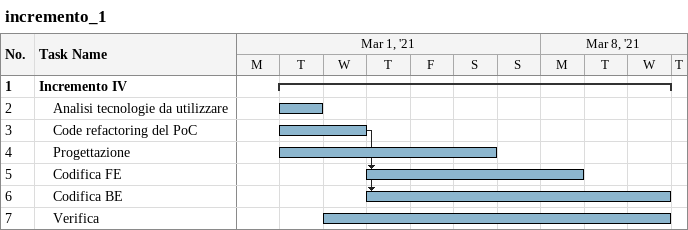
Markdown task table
incremento_1

| ID | Level | Task | Start | Finish | Predecessors |
|---|---|---|---|---|---|
| 1 | 1 | **Incremento IV** | 2021-03-02 | 2021-03-10 |  |
| 2 | 2 | Analisi tecnologie da utilizzare | 2021-03-02 | 2021-03-02 |  |
| 3 | 2 | Code refactoring del PoC | 2021-03-02 | 2021-03-03 |  |
| 4 | 2 | Progettazione | 2021-03-02 | 2021-03-06 |  |
| 5 | 2 | Codifica FE | 2021-03-04 | 2021-03-08 | 3 |
| 6 | 2 | Codifica BE | 2021-03-04 | 2021-03-10 | 3 |
| 7 | 2 | Verifica | 2021-03-03 | 2021-03-10 |  |
